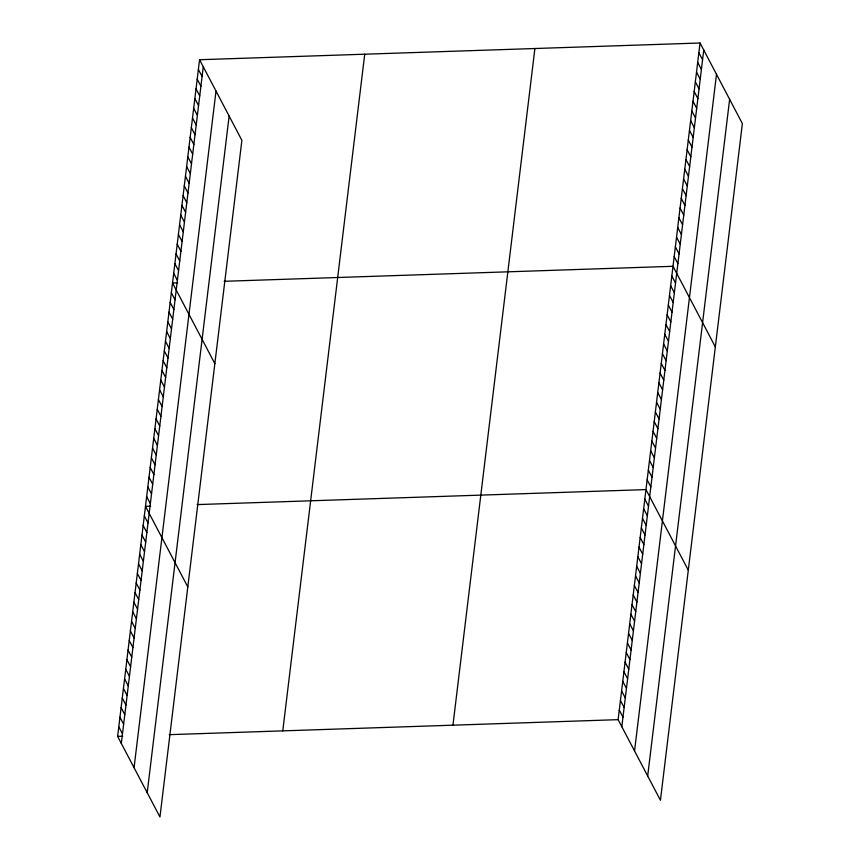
<?xml version="1.0" encoding="UTF-8"?>
<svg xmlns="http://www.w3.org/2000/svg" width="860" height="860" viewBox="0 0 860 860"><rect width="100%" height="100%" fill="white"/><g stroke="black" fill="none" stroke-linecap="round" stroke-linejoin="round"><path stroke-width="1.29" d="M199.563 59.727L241.886 140.341L159.949 817L117.626 736.386L199.563 59.727L700.051 43L742.374 123.614L660.437 800.273L618.114 719.659L700.051 43M121.314 743.427L203.261 66.768M134.063 767.711L216.01 91.052M147.2 792.726L229.136 116.068M282.779 730.871L364.726 54.212M452.951 725.184L534.899 48.526M621.812 726.7L703.749 50.041M634.551 750.974L716.498 74.315M647.688 775.989L729.635 99.33M177.687 282.854L172.527 283.026L214.85 363.64M224.137 281.306L673.014 266.299L715.337 346.913M150.64 506.153L145.48 506.325L187.802 586.939M197.101 504.594L645.978 489.598L688.29 570.201M117.626 736.386L122.786 736.214M169.237 734.666L618.114 719.659M698.879 52.707L702.577 59.748M697.707 62.414L701.405 69.456M696.525 72.122L700.223 79.163M695.353 81.829L699.051 88.87M694.181 91.547L697.868 98.588M692.999 101.254L696.697 108.295M691.827 110.962L695.525 118.003M690.655 120.669L694.342 127.71M689.473 130.376L693.171 137.417M688.301 140.083L691.999 147.125M687.118 149.791L690.817 156.832M685.947 159.498L689.645 166.539M684.775 169.216L688.473 176.257M683.592 178.923L687.29 185.964M682.421 188.63L686.119 195.672M681.249 198.338L684.936 205.379M680.067 208.045L683.764 215.086M678.895 217.752L682.593 224.793M677.712 227.459L681.41 234.5M676.54 237.166L680.238 244.208M675.369 246.884L679.067 253.926M674.186 256.592L677.884 263.633M671.843 276.006L675.541 283.048M670.66 285.713L674.358 292.755M669.488 295.421L673.187 302.462M668.317 305.128L672.004 312.169M667.134 314.835L670.832 321.877M665.962 324.553L669.661 331.594M664.78 334.26L668.478 341.302M663.608 343.968L667.306 351.009M662.437 353.675L666.134 360.716M661.254 363.382L664.952 370.423M660.082 373.089L663.78 380.131M658.911 382.797L662.598 389.838M657.728 392.504L661.426 399.545M656.556 402.222L660.254 409.263M655.374 411.929L659.072 418.971M654.202 421.637L657.9 428.678M653.03 431.344L656.728 438.385M651.848 441.051L655.546 448.092M650.676 450.758L654.374 457.8M649.504 460.465L653.202 467.507M648.322 470.173L652.02 477.214M647.15 479.891L650.848 486.932M644.817 499.176L648.505 506.217M643.656 508.765L647.343 515.807M642.495 518.354L646.183 525.395M641.334 527.943L645.021 534.985M640.173 537.521L643.861 544.563M639.012 547.111L642.699 554.152M637.851 556.699L641.538 563.741M636.69 566.278L640.388 573.319M635.529 575.867L639.227 582.908M634.368 585.456L638.066 592.497M633.207 595.045L636.905 602.086M632.046 604.623L635.744 611.664M630.885 614.212L634.583 621.253M629.724 623.801L633.422 630.842M628.563 633.379L632.261 640.42M627.402 642.968L631.1 650.009M626.241 652.557L629.939 659.599M625.08 662.146L628.778 669.188M623.919 671.725L627.617 678.766M622.758 681.313L626.456 688.355M621.597 690.903L625.295 697.944M620.436 700.491L624.134 707.533M619.275 710.07L622.973 717.111M198.391 69.434L202.089 76.475M197.209 79.152L200.907 86.194M196.037 88.859L199.735 95.901M194.865 98.567L198.563 105.608M193.683 108.274L197.381 115.315M192.511 117.981L196.209 125.022M191.339 127.688L195.037 134.73M190.157 137.396L193.855 144.437M188.985 147.103L192.683 154.144M187.813 156.821L191.5 163.851M186.631 166.528L190.329 173.57M185.459 176.236L189.157 183.277M184.276 185.943L187.975 192.984M183.105 195.65L186.803 202.691M181.933 205.357L185.631 212.399M180.75 215.064L184.448 222.106M179.579 224.772L183.277 231.813M178.407 234.49L182.094 241.52M177.225 244.197L180.923 251.238M176.053 253.904L179.751 260.945M174.87 263.611L178.568 270.653M173.698 273.319L177.397 280.36M171.344 292.733L175.042 299.774M170.173 302.44L173.87 309.482M169.001 312.148L172.699 319.189M167.818 321.866L171.516 328.907M166.647 331.573L170.345 338.614M165.475 341.28L169.162 348.321M164.292 350.988L167.99 358.029M163.12 360.695L166.819 367.736M161.938 370.402L165.636 377.443M160.766 380.109L164.464 387.15M159.595 389.816L163.292 396.858M158.412 399.535L162.11 406.576M157.24 409.242L160.938 416.283M156.069 418.949L159.756 425.99M154.886 428.656L158.584 435.697M153.714 438.363L157.412 445.405M152.542 448.071L156.23 455.112M151.36 457.778L155.058 464.819M150.188 467.485L153.886 474.526M149.006 477.203L152.704 484.244M147.834 486.91L151.532 493.952M146.662 496.618L150.36 503.659M144.319 515.914L148.017 522.955M143.158 525.492L146.856 532.534M141.997 535.081L145.695 542.122M140.836 544.67L144.534 551.712M139.675 554.259L143.373 561.3M138.514 563.837L142.212 570.879M137.353 573.426L141.051 580.468M136.192 583.015L139.89 590.057M135.031 592.594L138.729 599.635M133.87 602.183L137.568 609.224M132.709 611.772L136.407 618.813M131.548 621.361L135.246 628.402M130.387 630.939L134.085 637.98M129.226 640.528L132.924 647.569M128.065 650.117L131.763 657.158M126.915 659.695L130.602 666.736M125.754 669.284L129.441 676.325M124.593 678.873L128.28 685.914M123.431 688.462L127.119 695.504M122.27 698.04L125.958 705.082M121.109 707.63L124.797 714.671M119.948 717.218L123.636 724.26M118.787 726.808L122.475 733.849"/></g></svg>
